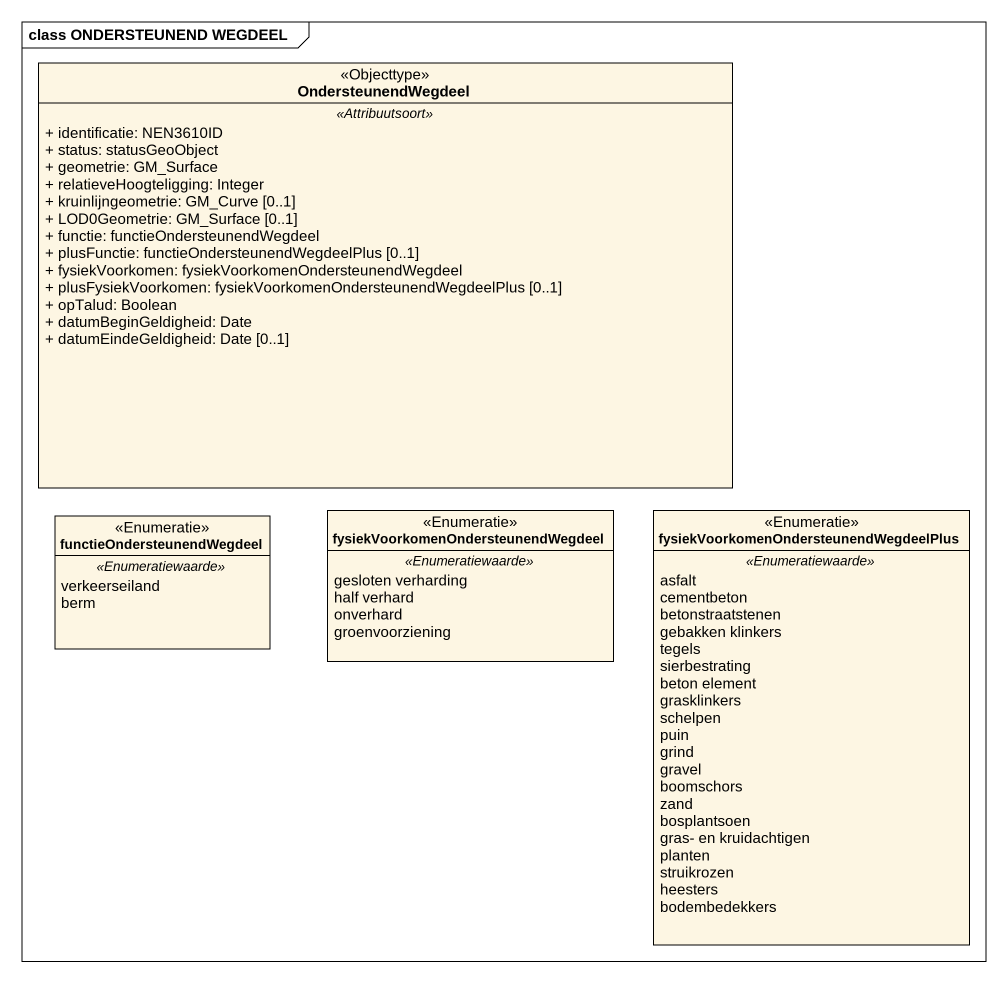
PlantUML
@startuml
mainframe class ONDERSTEUNEND WEGDEEL
hide circle
hide empty members
skinparam classAttributeIconSize 0
class OndersteunendWegdeel <<Objecttype>> {
  .. <<Attribuutsoort>> ..
  + identificatie: NEN3610ID
  + status: statusGeoObject
  + geometrie: GM_Surface
  + relatieveHoogteligging: Integer
  + kruinlijngeometrie: GM_Curve [0..1]
  + LOD0Geometrie: GM_Surface [0..1]
  + functie: functieOndersteunendWegdeel
  + plusFunctie: functieOndersteunendWegdeelPlus [0..1]
  + fysiekVoorkomen: fysiekVoorkomenOndersteunendWegdeel
  + plusFysiekVoorkomen: fysiekVoorkomenOndersteunendWegdeelPlus [0..1]
  + opTalud: Boolean
  + datumBeginGeldigheid: Date
  + datumEindeGeldigheid: Date [0..1]
}
enum functieOndersteunendWegdeel <<Enumeratie>> {
  .. <<Enumeratiewaarde>> ..
  verkeerseiland
  berm
}
enum "fysiekVoorkomenOndersteunendWegdeel" as fysiekVoorkomenOndersteunend <<Enumeratie>> {
  .. <<Enumeratiewaarde>> ..
  gesloten verharding
  half verhard
  onverhard
  groenvoorziening
}
enum "fysiekVoorkomenOndersteunendWegdeelPlus" as fysiekVoorkomenOndersteunend_2 <<Enumeratie>> {
  .. <<Enumeratiewaarde>> ..
  asfalt
  cementbeton
  betonstraatstenen
  gebakken klinkers
  tegels
  sierbestrating
  beton element
  grasklinkers
  schelpen
  puin
  grind
  gravel
  boomschors
  zand
  bosplantsoen
  gras- en kruidachtigen
  planten
  struikrozen
  heesters
  bodembedekkers
}
@enduml
